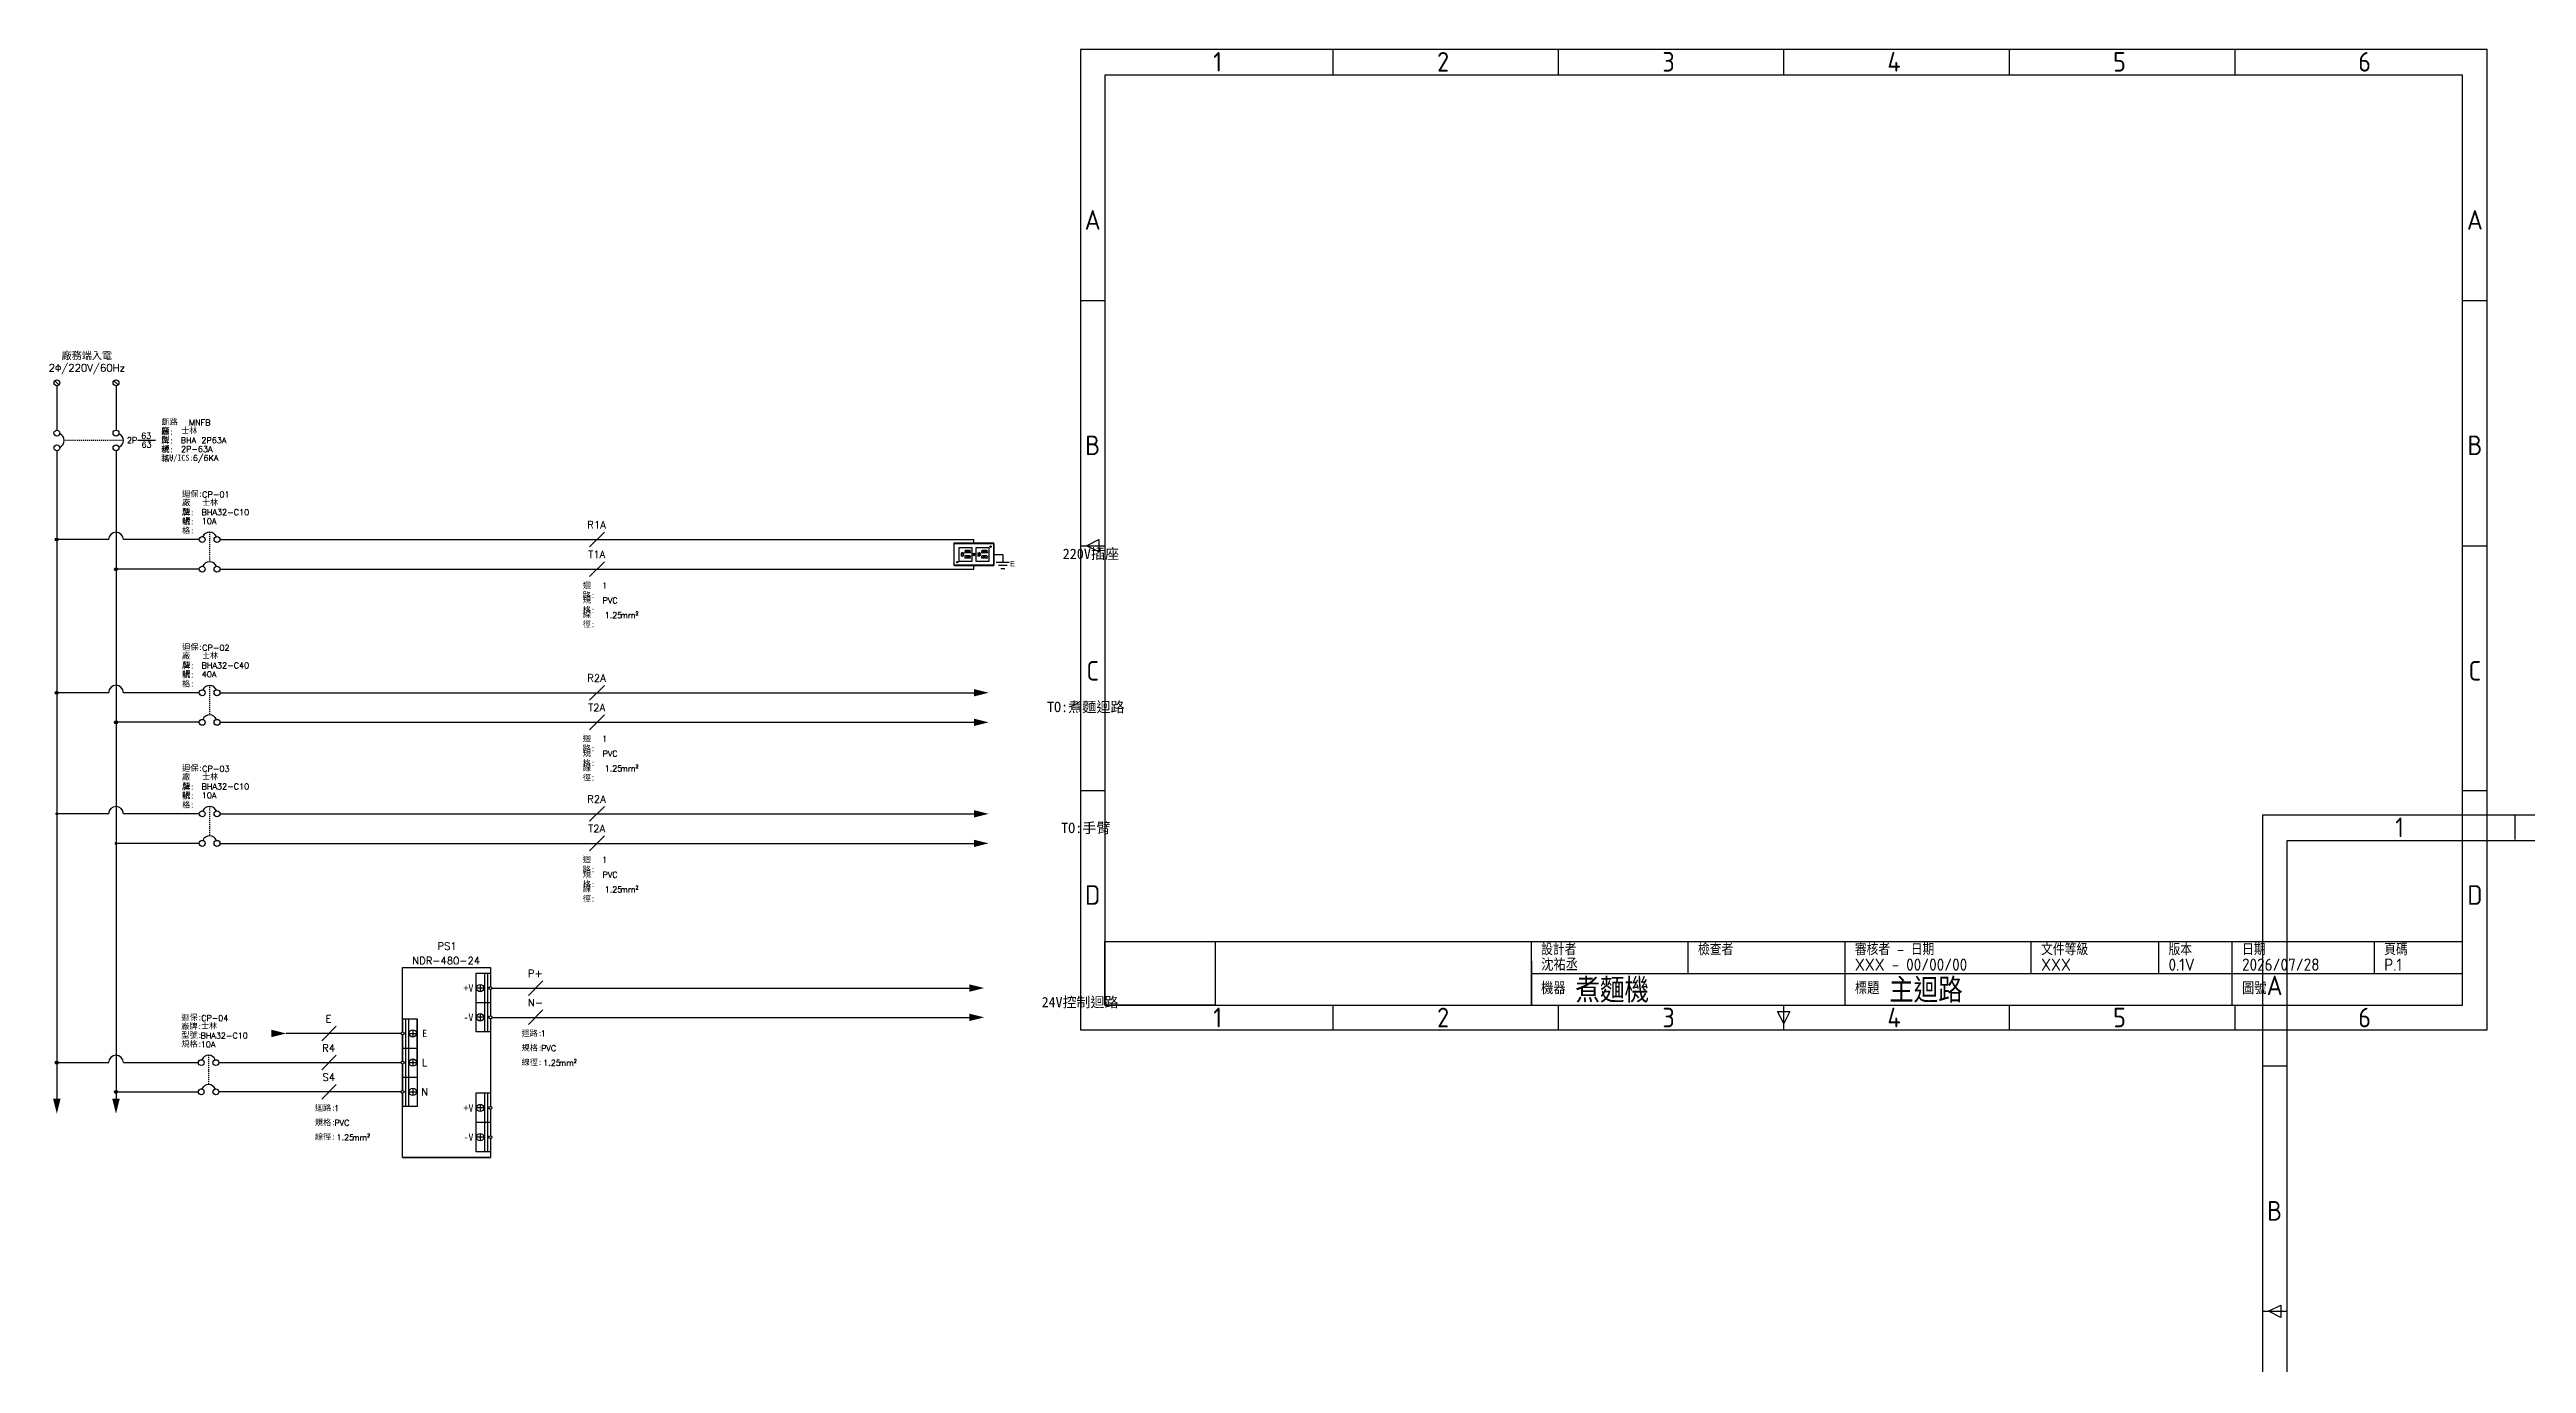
# Model space of a CAD drawing. Header units: millimetres. Extents: x -18 to 2429, y -1164 to 433.
# Drawn here: x 257.5 to 510.2, y -195.1 to -61 of the extents above; entities that cross this region are included whole.
import ezdxf
from ezdxf.enums import TextEntityAlignment as Align

# ---------------------------------------------------------------- set-up
doc = ezdxf.new("R2010")
doc.units = ezdxf.units.MM
doc.linetypes.add('DOT', pattern=[0.2, 0.1, -0.1])
for name, color, linetype in [('PARTTEXT', 7, 'Continuous'), ('商標', 7, 'Continuous'), ('圖框', 7, 'Continuous'), ('文字框', 7, 'Continuous'), ('電器元件', 7, 'Continuous')]:
    doc.layers.add(name, color=color, linetype=linetype)
doc.layers.add('視埠', color=1, linetype='Continuous', plot=False)
doc.styles.add('ISO Proportional', font='isocp.shx', dxfattribs={"bigfont": 'chineset.shx'})
doc.styles.get("Standard").update_dxf_attribs({"font": 'txt.shx', "bigfont": 'chineset.shx'})
doc.styles.add('型式1', font='PMingLiU.ttf', dxfattribs={"height": 0.0771})
picture_1 = doc.add_image_def('image1.jpg', size_in_pixel=(194, 112))

# ---------------------------------------------------------------- blocks, each defined once
blk = doc.blocks.new('A4橫式')
at = {"layer": '商標'}
for p, q in [((5, 18.25), (92, 18.25)), ((92, 14.25), (92, 5.25))]:
    blk.add_line(p, q, dxfattribs=at)
at = {"layer": '圖框'}
for p, q in [((51.5, 200.25), (51.5, 195.25)), ((97.5, 200.25), (97.5, 195.25)), ((143.5, 195.25), (143.5, 200.25)), ((189.5, 200.25), (189.5, 195.25)), ((235.5, 200.25), (235.5, 195.25)), ((5, 149), (0, 149)), ((287, 149), (282, 149)), ((0, 99), (5, 99)), ((1.25, 99), (3.75, 100.25)), ((3.75, 97.75), (1.25, 99)), ((3.75, 100.25), (3.75, 97.75)), ((282, 99), (287, 99)), ((5, 49), (0, 49)), ((287, 49), (282, 49)), ((51.5, 5.25), (51.5, 0.25)), ((97.5, 5.25), (97.5, 0.25)), ((143.5, 0.25), (143.5, 5.25)), ((189.5, 5.25), (189.5, 0.25)), ((235.5, 5.25), (235.5, 0.25)), ((142.25, 4), (144.75, 4)), ((143.5, 1.5), (142.25, 4)), ((144.75, 4), (143.5, 1.5))]:
    blk.add_line(p, q, dxfattribs=at)
blk.add_lwpolyline([(5, 195), (5, 5.25), (282, 5.25), (282, 195), (5, 195)], dxfattribs=at)
at = {"layer": '文字框', "color": 5}
for p, q in [((92, 18.25), (282, 18.25)), ((92, 5.25), (92, 18.25)), ((124, 11.75), (124, 18.25)), ((156, 11.75), (156, 18.25)), ((194, 11.75), (194, 18.25)), ((220, 11.75), (220, 18.25)), ((235, 11.75), (235, 18.25)), ((264, 11.75), (264, 18.25)), ((92, 11.75), (156, 11.75)), ((156, 5.25), (156, 11.75)), ((156, 11.75), (220, 11.75)), ((220, 11.75), (282, 11.75)), ((235, 5.25), (235, 11.75))]:
    blk.add_line(p, q, dxfattribs=at)
at = {"layer": '視埠'}
blk.add_lwpolyline([(287, 0.25), (287, 200.25), (0, 200.25), (0, 0.25)], close=True, dxfattribs=at)
at = {"layer": '圖框', "style": 'ISO Proportional'}
for s, p in [('1', (28, 197.75)), ('2', (74, 197.75)), ('3', (120, 197.75)), ('4', (166, 197.75)), ('5', (212, 197.75)), ('6', (262, 197.75)), ('A', (2.5, 165.5)), ('A', (284.5, 165.5)), ('B', (2.5, 119.5)), ('B', (284.5, 119.5)), ('C', (2.5, 73.5)), ('C', (284.5, 73.5)), ('D', (2.5, 27.75)), ('D', (284.5, 27.75)), ('1', (28, 2.75)), ('2', (74, 2.75)), ('3', (120, 2.75)), ('4', (166, 2.75)), ('5', (212, 2.75)), ('6', (262, 2.75))]:
    blk.add_text(s, height=4, dxfattribs=at).set_placement(p, align=Align.MIDDLE)
at = {"layer": '文字框', "style": 'ISO Proportional'}
for s, height, p in [('設計者', 2.4, (94, 16.66)), ('檢查者', 2.4, (126, 16.66)), ('審核者 - 日期', 2.4, (158, 16.66)), ('文件等級', 2.4, (196, 16.66)), ('版本', 2.4, (222, 16.66)), ('日期', 2.4, (237, 16.66)), ('頁碼', 2.4, (266, 16.66)), ('機器', 2.5, (94, 8.75)), ('標題', 2.5, (158, 8.75)), ('圖號', 2.5, (237, 8.75))]:
    blk.add_text(s, height=height, dxfattribs=at).set_placement(p, align=Align.MIDDLE_LEFT)
at = {"layer": '文字框', "style": 'ISO Proportional', "flags": 8}
for tag, p in [('DESIGNED_BY', (94, 13.78)), ('CHECKED_BY', (126, 13.78)), ('APPROVED_BY_DATE', (158, 13.78)), ('LEVELS', (196, 13.78)), ('EDITION', (222, 13.78)), ('DATE', (237, 13.78)), ('PAGE', (266, 13.78))]:
    blk.add_attdef(tag, text='', height=2.5, dxfattribs=at).set_placement(p, align=Align.MIDDLE_LEFT)
at = {"layer": '文字框', "color": 6, "style": 'ISO Proportional', "flags": 8}
for tag, height, p in [('MACHINE', 5, (101, 8.55)), ('TITLE', 5, (165, 8.55)), ('DRAWING_NUMBER', 3, (244, 8.55))]:
    blk.add_attdef(tag, text='', height=height, dxfattribs=at).set_placement(p, align=Align.MIDDLE_LEFT)
at = {"layer": '商標'}
image = blk.add_image(picture_1, insert=(5, 5.25), size_in_units=(22.52, 13), dxfattribs=at)
image.dxf.flags = 7
blk = doc.blocks.new('出入線節點')
blk.add_line((2128.6, 3724.5), (2142.7, 3710.4))
blk.add_circle((2135.7, 3717.5), 10)
blk = doc.blocks.new('NFB符號')
for centre in [(2121, 3538.6), (2121, 3488.6)]:
    blk.add_circle(centre, 10)
blk.add_arc((2121, 3513.6), 25, 293.07392, 66.92608)
blk = doc.blocks.new('A$C4A69094D')
at = {"layer": '電器元件'}
for p, q in [((0, 3.3), (2.8, 3.3)), ((0, 2.8), (2.8, 2.8)), ((2.8, 5.5), (2.8, 3.3)), ((2.8, 5.5), (3.3, 5.5)), ((2.8, 2.8), (2.8, 0.6)), ((2.8, 2.8), (2.8, 0.6)), ((2.8, 0.6), (3.3, 0.6)), ((3.3, 5.5), (3.3, 3.3)), ((3.3, 3.3), (6, 3.3)), ((3.3, 2.8), (3.3, 0.6)), ((3.3, 2.8), (3.3, 0.6)), ((3.3, 2.8), (6, 2.8))]:
    blk.add_line(p, q, dxfattribs=at)
blk.add_circle((3, 3), 3, dxfattribs=at)
blk = doc.blocks.new('插座')
for p, q in [((6100.1, -16928.5), (6050.1, -16928.5)), ((6050.1, -16928.5), (6050.1, -17018.5)), ((6060.1, -16939.5), (6060.1, -16969.5)), ((6066.6, -16944.1), (6066.6, -16954.9)), ((6071.3, -16964.4), (6078.9, -16964.4)), ((6071.6, -16944.1), (6071.6, -16954.9)), ((6072.5, -16963.5), (6077.7, -16963.5)), ((6078.6, -16944.1), (6078.6, -16954.9)), ((6080.4, -16946.5), (6080.4, -16952.5)), ((6081.9, -16946.5), (6081.9, -16952.5)), ((6083.6, -16944.1), (6083.6, -16954.9)), ((6100.1, -17018.5), (6100.1, -16928.5)), ((6050.1, -17018.5), (6100.1, -17018.5)), ((6060.1, -16977.5), (6060.1, -17007.5)), ((6066.6, -16982.1), (6066.6, -16992.9)), ((6071.3, -17002.4), (6078.9, -17002.4)), ((6071.6, -16982.1), (6071.6, -16992.9)), ((6072.5, -17001.5), (6077.7, -17001.5)), ((6078.6, -16982.1), (6078.6, -16992.9)), ((6080.4, -16984.5), (6080.4, -16990.5)), ((6081.9, -16984.5), (6081.9, -16990.5)), ((6083.6, -16982.1), (6083.6, -16992.9))]:
    blk.add_line(p, q)
at = {"linetype": 'Continuous'}
for p, q in [((6071.3, -16964.4), (6071.3, -16961.8)), ((6071.3, -16964.4), (6071.3, -16961.8)), ((6072.5, -16963.5), (6072.5, -16961.8)), ((6072.5, -16963.5), (6072.5, -16961.8)), ((6077.7, -16961.8), (6077.7, -16963.5)), ((6078.9, -16961.8), (6078.9, -16964.4)), ((6071.3, -17002.4), (6071.3, -16999.8)), ((6071.3, -17002.4), (6071.3, -16999.8)), ((6072.5, -17001.5), (6072.5, -16999.8)), ((6072.5, -17001.5), (6072.5, -16999.8)), ((6077.7, -16999.8), (6077.7, -17001.5)), ((6078.9, -16999.8), (6078.9, -17002.4))]:
    blk.add_line(p, q, dxfattribs=at)
for points in [[(6050.6, -16929), (6099.6, -16929), (6099.6, -17018), (6050.6, -17018)], [(6060.1, -16969.5), (6090.1, -16969.5), (6090.1, -16939.5), (6060.1, -16939.5)], [(6068.4, -16945.5), (6069.9, -16945.5), (6069.9, -16953.5), (6068.4, -16953.5)], [(6080.4, -16946.5), (6081.9, -16946.5), (6081.9, -16952.5), (6080.4, -16952.5)], [(6060.1, -17007.5), (6090.1, -17007.5), (6090.1, -16977.5), (6060.1, -16977.5)], [(6068.4, -16983.5), (6069.9, -16983.5), (6069.9, -16991.5), (6068.4, -16991.5)], [(6080.4, -16984.5), (6081.9, -16984.5), (6081.9, -16990.5), (6080.4, -16990.5)]]:
    blk.add_lwpolyline(points, close=True)
for centre in [(6057.6, -16936), (6092.6, -17011)]:
    blk.add_circle(centre, 1.65)
for centre, radius, start, end in [((6069.1, -16945.1), 2.7, 21.2999, 158.7001), ((6069.1, -16953.9), 2.7, 201.2999, 338.7001), ((6075.1, -16961.8), 3.84, 56.9129, 180), ((6075.1, -16961.8), 2.56, 56.9129, 180), ((6075.1, -16961.8), 2.56, 0, 56.9129), ((6075.1, -16961.8), 3.84, 0, 56.9129), ((6081.1, -16945.1), 2.7, 21.2999, 158.7001), ((6081.1, -16953.9), 2.7, 201.2999, 338.7001), ((6069.1, -16983.1), 2.7, 21.2999, 158.7001), ((6069.1, -16991.9), 2.7, 201.2999, 338.7001), ((6075.1, -16999.8), 3.84, 56.9129, 180), ((6075.1, -16999.8), 2.56, 56.9129, 180), ((6075.1, -16999.8), 2.56, 0, 56.9129), ((6075.1, -16999.8), 3.84, 0, 56.9129), ((6081.1, -16983.1), 2.7, 21.2999, 158.7001), ((6081.1, -16991.9), 2.7, 201.2999, 338.7001)]:
    blk.add_arc(centre, radius, start, end, dxfattribs=at)
blk.add_blockref('A$C4A69094D', (6072.1, -16976.5))
blk = doc.blocks.new('單路-6')
for p, q in [((14924.3, 2962.5), (14874.3, 2912.5)), ((14924.3, 2862.5), (14874.3, 2812.5))]:
    blk.add_line(p, q)
at = {"char_height": 20, "attachment_point": 1}
for s, insert, width in [('{\\fDFKai-SB|b0|i0|c136|p65;迴路\\fDFKai-SB|b0|i0|c0|p65;:}', (14851.1, 2793), 65.055), ('{\\fDFKai-SB|b0|i0|c136|p65;線徑\\fDFKai-SB|b0|i0|c0|p65;:}', (14851.1, 2694), 65.055), ('{\\fDFKai-SB|b0|i0|c136|p65;規格\\fDFKai-SB|b0|i0|c0|p65;:}', (14851.1, 2743.2), 65.055), (' mm²', (14978.2, 2691.6), 66.309)]:
    blk.add_mtext(s, dxfattribs=dict(at, insert=insert, width=width))
for tag, p in [('R0', (14897.9, 2987.4)), ('S0', (14898.5, 2887.4))]:
    blk.add_attdef(tag, text='', height=25).set_placement(p, align=Align.MIDDLE_CENTER)
for tag, p in [('480迴路二', (14916.9, 2771.7)), ('XLPE', (14917.9, 2721.6)), ('1.25', (14925.2, 2671.7))]:
    blk.add_attdef(tag, p, '', height=20)
blk = doc.blocks.new('迴路保護器')
at = {"linetype": 'DOT'}
blk.add_line((15066.8, 2962.5), (15066.8, 2862.5), dxfattribs=at)
at = {"rotation": 90}
for p in [(18580.4, 816.5), (18580.4, 716.5)]:
    blk.add_blockref('NFB符號', p, dxfattribs=at)
at = {"char_height": 20, "attachment_point": 1}
for s, insert, width in [('{\\fDFKai-SB|b0|i0|c136|p65;迴保:}', (14973.5, 3102.3), 187.632), ('{\\fDFKai-SB|b0|i0|c136|p65;廠牌\\fDFKai-SB|b0|i0|c0|p65;:}', (14973.5, 3072.3), 65.055), ('{\\fDFKai-SB|b0|i0|c136|p65;規格\\fDFKai-SB|b0|i0|c0|p65;:}', (14973.5, 3011.5), 65.055), ('{\\fDFKai-SB|b0|i0|c136|p65;型號\\fDFKai-SB|b0|i0|c0|p65;:}', (14973.5, 3041.9), 65.055)]:
    blk.add_mtext(s, dxfattribs=dict(at, insert=insert, width=width))
for tag, p in [('CP-01', (15041.7, 3079.8)), ('士林', (15041.5, 3051.4)), ('BHA32-C5', (15039.4, 3019.8)), ('5A', (15040.4, 2989.9))]:
    blk.add_attdef(tag, p, '', height=20)
blk = doc.blocks.new('三路-6')
for p, q in [((15420.4, 3062.5), (15370.4, 3012.5)), ((15420.4, 2962.5), (15370.4, 2912.5)), ((15420.4, 2862.5), (15370.4, 2812.5))]:
    blk.add_line(p, q)
at = {"char_height": 20, "attachment_point": 1}
for s, insert, width in [('{\\fDFKai-SB|b0|i0|c136|p65;迴路\\fDFKai-SB|b0|i0|c0|p65;:}', (15347.2, 2793), 65.055), ('{\\fDFKai-SB|b0|i0|c136|p65;規格\\fDFKai-SB|b0|i0|c0|p65;:}', (15347.2, 2743.2), 65.055), ('{\\fDFKai-SB|b0|i0|c136|p65;線徑\\fDFKai-SB|b0|i0|c0|p65;:}', (15347.2, 2694), 65.055), (' mm²', (15474.3, 2691.6), 66.309)]:
    blk.add_mtext(s, dxfattribs=dict(at, insert=insert, width=width))
for tag, p in [('E', (15394, 3087.4)), ('R0', (15394, 2987.4)), ('S0', (15394.6, 2887.4))]:
    blk.add_attdef(tag, text='', height=25).set_placement(p, align=Align.MIDDLE_CENTER)
for tag, p in [('480迴路二', (15413.1, 2771.7)), ('XLPE', (15414, 2721.6)), ('1.25', (15421.3, 2671.7))]:
    blk.add_attdef(tag, p, '', height=20)
blk = doc.blocks.new('DC-POWER-SUPPLIES')
for p, q in [((16374.2, 3242.5), (16324.2, 3242.5)), ((16354.2, 3242.5), (16354.2, 3042.5)), ((16364.2, 3242.5), (16364.2, 3042.5)), ((16374.2, 3142.5), (16324.2, 3142.5)), ((16349.2, 3192.5), (16329.2, 3192.5)), ((16349.2, 3192.5), (16329.2, 3192.5)), ((16339.2, 3202.5), (16339.2, 3182.5)), ((16339.2, 3202.5), (16339.2, 3182.5)), ((16084.2, 3087.5), (16084.2, 2787.5)), ((16094.2, 3087.5), (16094.2, 2787.5)), ((16349.2, 3092.5), (16329.2, 3092.5)), ((16349.2, 3092.5), (16329.2, 3092.5)), ((16339.2, 3102.5), (16339.2, 3082.5)), ((16339.2, 3102.5), (16339.2, 3082.5)), ((16074.2, 2987.5), (16124.2, 2987.5)), ((16099.2, 3037.5), (16119.2, 3037.5)), ((16109.2, 3047.5), (16109.2, 3027.5)), ((16374.2, 3042.5), (16324.2, 3042.5)), ((16374.2, 3042.5), (16324.2, 3042.5)), ((16074.2, 2887.5), (16124.2, 2887.5)), ((16099.2, 2937.5), (16119.2, 2937.5)), ((16109.2, 2947.5), (16109.2, 2927.5)), ((16099.2, 2837.5), (16119.2, 2837.5)), ((16109.2, 2847.5), (16109.2, 2827.5)), ((16374.2, 2832.5), (16324.2, 2832.5)), ((16354.2, 2832.5), (16354.2, 2632.5)), ((16364.2, 2832.5), (16364.2, 2632.5)), ((16374.2, 2732.5), (16324.2, 2732.5)), ((16349.2, 2782.5), (16329.2, 2782.5)), ((16339.2, 2792.5), (16339.2, 2772.5)), ((16374.2, 2632.5), (16324.2, 2632.5)), ((16349.2, 2682.5), (16329.2, 2682.5)), ((16339.2, 2692.5), (16339.2, 2672.5)), ((16074.2, 2612.5), (16374.2, 2612.5))]:
    blk.add_line(p, q)
for points in [[(16074.2, 3042.5), (16074.2, 3262.5)], [(16074.2, 3262.5), (16374.2, 3262.5), (16374.2, 3197.5)], [(16324.2, 3242.5), (16324.2, 3242.5), (16324.2, 3042.5)], [(16374.2, 3187.5), (16374.2, 3097.5)], [(16074.2, 3087.5), (16074.2, 3042.5), (16074.2, 3087.5), (16124.2, 3087.5), (16124.2, 2787.5), (16074.2, 2787.5), (16074.2, 2832.5), (16074.2, 2787.5)], [(16124.2, 2937.5), (16124.2, 3087.5), (16124.2, 2787.5)], [(16374.2, 3087.5), (16374.2, 2787.5)], [(16074.2, 2942.5), (16074.2, 3032.5)], [(16074.2, 2942.5), (16074.2, 3032.5)], [(16074.2, 2842.5), (16074.2, 2932.5)], [(16074.2, 2842.5), (16074.2, 2932.5)], [(16374.2, 2677.5), (16374.2, 2612.5), (16074.2, 2612.5), (16074.2, 2832.5)], [(16324.2, 2832.5), (16324.2, 2832.5), (16324.2, 2632.5)], [(16374.2, 2777.5), (16374.2, 2687.5)]]:
    blk.add_lwpolyline(points)
for points in [[(16074.2, 2942.5), (16074.2, 3032.5)], [(16074.2, 2842.5), (16074.2, 2932.5)]]:
    blk.add_lwpolyline(points, close=True)
for centre, radius in [((16339.2, 3192.5), 12.5), ((16339.2, 3192.5), 12.5), ((16374.2, 3192.5), 5), ((16374.2, 3192.5), 5), ((16109.2, 3037.5), 12.5), ((16339.2, 3092.5), 12.5), ((16339.2, 3092.5), 12.5), ((16374.2, 3092.5), 5), ((16374.2, 3092.5), 5), ((16074.2, 3037.5), 5), ((16074.2, 2937.5), 5), ((16109.2, 2937.5), 12.5), ((16074.2, 2837.5), 5), ((16109.2, 2837.5), 12.5), ((16339.2, 2782.5), 12.5), ((16374.2, 2782.5), 5), ((16339.2, 2682.5), 12.5), ((16374.2, 2682.5), 5)]:
    blk.add_circle(centre, radius)
at = {"char_height": 25, "attachment_point": 5}
for s, insert in [('{\\fDFKai-SB|b0|i0|c136|p65;+V}', (16299.2, 3192.5)), ('{\\fDFKai-SB|b0|i0|c136|p65;+V}', (16299.2, 3192.5)), ('{\\fDFKai-SB|b0|i0|c136|p65;E}', (16149.2, 3037.5)), ('{\\fDFKai-SB|b0|i0|c136|p65;-V}', (16299.2, 3092.5)), ('{\\fDFKai-SB|b0|i0|c136|p65;-V}', (16299.2, 3092.5)), ('L', (16149.2, 2937.5)), ('N', (16149.2, 2837.5)), ('{\\fDFKai-SB|b0|i0|c136|p65;+V}', (16299.2, 2782.5)), ('{\\fDFKai-SB|b0|i0|c136|p65;-V}', (16299.2, 2682.5))]:
    blk.add_mtext_dynamic_manual_height_columns(s, width=25, gutter_width=125, heights=[0], dxfattribs=dict(at, insert=insert))
for tag, p in [('DC-POWER-SUPPLIES-1', (16226, 3336.3)), ('DC24V-240W', (16223, 3286.3))]:
    blk.add_attdef(tag, text='', height=25).set_placement(p, align=Align.MIDDLE)
blk = doc.blocks.new('NFB標示')
at = {"lineweight": -3}
blk.add_line((2409.1, 3573), (2469.1, 3573), dxfattribs=at)
blk.add_blockref('NFB符號', (214.7, 58.9))
at = {"char_height": 20, "attachment_point": 1}
for s, insert, width in [('{\\fDFKai-SB|b0|i0|c136|p65;廠牌\\fDFKai-SB|b0|i0|c0|p65;:}', (2489.1, 3615.5), 65.055), ('{\\fDFKai-SB|b0|i0|c136|p65;斷路器:}', (2489.1, 3645.5), 91.112), ('{\\fDFKai-SB|b0|i0|c136|p65;規格\\fDFKai-SB|b0|i0|c0|p65;:}', (2489.1, 3554.7), 65.055), ('{\\fDFKai-SB|b0|i0|c136|p65;型號\\fDFKai-SB|b0|i0|c0|p65;:}', (2489.1, 3585.1), 65.055), ('{\\fDFKai-SB|b0|i0|c136|p65;ICU/ICS:}', (2489.1, 3523.8), 107.824)]:
    blk.add_mtext(s, dxfattribs=dict(at, insert=insert, width=width))
for tag, p in [('士林', (2557.1, 3594.6)), ('MNFB', (2583.1, 3623)), ('3P', (2372.6, 3563.2)), ('NV225-SN', (2555, 3563)), ('3P-200A', (2556, 3533.2)), ('60/50', (2596.1, 3503))]:
    blk.add_attdef(tag, p, '', height=20)
for tag, p in [('200', (2439.4, 3548.2)), ('100', (2438.3, 3578.2))]:
    blk.add_attdef(tag, text='', height=20).set_placement(p, align=Align.CENTER)

msp = doc.modelspace()

# ---------------------------------------------------------------- hatches: boundary and pattern name
h = msp.add_hatch(color=0)
h.dxf.hatch_style = 1
edge = h.paths.add_edge_path()
edge.add_arc((258.25, -111.04), 0.151, 0, 360)
h = msp.add_hatch(color=0)
h.dxf.hatch_style = 1
edge = h.paths.add_edge_path()
edge.add_arc((264.29, -114.06), 0.151, 0, 360)
h = msp.add_hatch(color=0)
h.dxf.hatch_style = 1
edge = h.paths.add_edge_path()
edge.add_arc((258.25, -126.66), 0.151, 0, 360)
h = msp.add_hatch(color=0)
h.dxf.hatch_style = 1
edge = h.paths.add_edge_path()
edge.add_arc((264.29, -129.68), 0.151, 0, 360)
h = msp.add_hatch(color=0)
h.dxf.hatch_style = 1
edge = h.paths.add_edge_path()
edge.add_arc((258.25, -139.02), 0.151, 0, 360)
h = msp.add_hatch(color=0)
h.dxf.hatch_style = 1
edge = h.paths.add_edge_path()
edge.add_arc((264.29, -142.04), 0.151, 0, 360)
h = msp.add_hatch(color=0)
h.dxf.hatch_style = 1
edge = h.paths.add_edge_path()
edge.add_arc((258.25, -164.4), 0.151, 0, 360)
h = msp.add_hatch(color=0)
h.dxf.hatch_style = 1
edge = h.paths.add_edge_path()
edge.add_arc((264.29, -167.38), 0.151, 0, 360)

# ---------------------------------------------------------------- linework, layer by layer
for p, q in [((258.25, -95.35), (258.25, -99.87)), ((264.29, -95.35), (264.29, -99.87)), ((258.25, -101.99), (258.25, -168.09)), ((264.29, -101.98), (264.29, -168.09)), ((263.54, -111.04), (258.25, -111.04)), ((272.78, -111.04), (265.04, -111.04)), ((274.89, -111.04), (351.8, -111.04)), ((353.84, -112.55), (354.75, -112.55)), ((354.09, -113.35), (355.4, -113.35)), ((354.32, -113.66), (355.21, -113.66)), ((354.75, -112.55), (354.75, -113.35)), ((272.78, -114.06), (264.29, -114.06)), ((274.89, -114.06), (351.8, -114.06)), ((354.56, -113.99), (354.95, -113.99)), ((263.54, -126.66), (258.25, -126.66)), ((272.78, -126.66), (265.04, -126.66)), ((274.89, -126.66), (351.8, -126.66)), ((272.78, -129.68), (264.29, -129.68)), ((274.89, -129.68), (351.8, -129.68)), ((263.54, -139.02), (258.25, -139.02)), ((272.78, -139.02), (265.04, -139.02)), ((274.89, -139.02), (351.8, -139.02)), ((272.78, -142.04), (264.29, -142.04)), ((274.89, -142.04), (351.8, -142.04)), ((302.62, -156.79), (351.35, -156.79)), ((293.38, -161.42), (281.64, -161.42)), ((302.62, -159.78), (351.35, -159.78)), ((258.25, -164.4), (262.03, -164.4)), ((262.03, -164.4), (263.54, -164.4)), ((265.04, -164.4), (272.69, -164.4)), ((274.78, -164.4), (293.38, -164.4)), ((264.29, -167.38), (272.69, -167.38)), ((293.38, -167.38), (274.78, -167.38))]:
    msp.add_line(p, q)
at = {"linetype": 'DOT'}
msp.add_line((265.04, -100.93), (259.01, -100.93), dxfattribs=at)
at = {"color": 0}
for p, q in [((351.8, -111.42), (351.8, -111.04)), ((351.8, -114.06), (351.8, -113.68))]:
    msp.add_line(p, q, dxfattribs=at)
for points in [[(351.8, -126.66, 0.754, 0, 0), (353.31, -126.66, 0, 0, 0)], [(351.8, -129.68, 0.754, 0, 0), (353.31, -129.68, 0, 0, 0)], [(351.8, -139.02, 0.754, 0, 0), (353.31, -139.02, 0, 0, 0)], [(351.8, -142.03, 0.754, 0, 0), (353.31, -142.03, 0, 0, 0)], [(280.15, -161.42, 0.746, 0, 0), (281.64, -161.42, 0, 0, 0)], [(258.25, -168.09, 0.754, 0, 0), (258.25, -169.6, 0, 0, 0)], [(264.29, -168.09, 0.754, 0, 0), (264.29, -169.6, 0, 0, 0)]]:
    msp.add_lwpolyline(points, format="xyseb")
for centre in [(258.25, -111.04), (264.29, -114.06), (258.25, -126.66), (264.29, -129.68), (258.25, -164.4), (264.29, -167.38)]:
    msp.add_circle(centre, 0.151)
for centre in [(264.29, -111.04), (264.29, -126.66), (264.29, -139.02), (264.29, -164.4)]:
    msp.add_arc(centre, 0.754, 0, 180)
at = {"layer": '電器元件'}
for points in [[(351.35, -156.79, 0.746, 0, 0), (352.84, -156.79, 0, 0, 0)], [(351.35, -159.78, 0.746, 0, 0), (352.84, -159.78, 0, 0, 0)]]:
    msp.add_lwpolyline(points, format="xyseb", dxfattribs=at)

# ---------------------------------------------------------------- block references
at = {"linetype": 'ByBlock'}
ref = msp.add_blockref('A4橫式', (362.67, -161.17, -1334.74), dxfattribs=dict(at, xscale=0.5, yscale=0.5, zscale=0.5))
ref.add_attrib('EDITION', '0.1V', dxfattribs={"layer": '文字框', "height": 1.25, "style": 'ISO Proportional'}).set_placement((473.67, -154.4, -1334.74), align=Align.MIDDLE_LEFT)
ref.add_attrib('TITLE', '主迴路', dxfattribs={"layer": '文字框', "color": 6, "height": 2.5, "style": 'ISO Proportional'}).set_placement((445.17, -157.02, -1334.74), align=Align.MIDDLE_LEFT)
ref.add_attrib('DATE', '2026/07/28', dxfattribs={"layer": '文字框', "height": 1.25, "style": 'ISO Proportional'}).set_placement((481.17, -154.4, -1334.74), align=Align.MIDDLE_LEFT)
ref.add_attrib('APPROVED_BY_DATE', 'XXX - 00/00/00', dxfattribs={"layer": '文字框', "height": 1.25, "style": 'ISO Proportional'}).set_placement((441.67, -154.4, -1334.74), align=Align.MIDDLE_LEFT)
ref.add_attrib('DESIGNED_BY', '沈祐丞', dxfattribs={"layer": '文字框', "height": 1.25, "style": 'ISO Proportional'}).set_placement((409.67, -154.4, -1334.74), align=Align.MIDDLE_LEFT)
ref.add_attrib('MACHINE', '煮麵機', dxfattribs={"layer": '文字框', "color": 6, "height": 2.5, "style": 'ISO Proportional'}).set_placement((413.17, -157.02, -1334.74), align=Align.MIDDLE_LEFT)
ref.add_attrib('LEVELS', 'XXX', dxfattribs={"layer": '文字框', "height": 1.25, "style": 'ISO Proportional'}).set_placement((460.67, -154.4, -1334.74), align=Align.MIDDLE_LEFT)
ref.add_attrib('PAGE', 'P.1', dxfattribs={"layer": '文字框', "height": 1.25, "style": 'ISO Proportional'}).set_placement((495.67, -154.4, -1334.74), align=Align.MIDDLE_LEFT)
at = {"xscale": 0.03017737421147562, "yscale": 0.03017737421147562, "zscale": 0.03017737421147562}
for name, p in [('出入線節點', (193.81, -207.23)), ('出入線節點', (199.84, -207.23)), ('NFB符號', (194.25, -206.96))]:
    msp.add_blockref(name, p, dxfattribs=at)
for name, p, xscale, yscale, zscale, values in [('NFB標示', (194.03, -208.39), 0.03008135678518721, 0.03008135678518721, 0.03008135678518721, {'3P': '2P', '200': '63', '100': '63', 'MNFB': 'MNFB', 'NV225-SN': 'BHA 2P63A', '3P-200A': '2P-63A', '60/50': '6/6KA', '士林': '士林'}), ('迴路保護器', (-180.84, -199.68), 0.03017737421147562, 0.03017737421147562, 0.03017737421147562, {'CP-01': 'CP-01', '士林': '士林', '5A': '10A', 'BHA32-C5': 'BHA32-C10'}), ('單路-6', (-136.27, -199.68), 0.03017737421147562, 0.03017737421147562, 0.03017737421147562, {'1.25': '1.25', 'XLPE': 'PVC', 'S0': 'T1A', 'R0': 'R1A', '480迴路二': '1'}), ('迴路保護器', (-180.84, -215.31), 0.03017737421147562, 0.03017737421147562, 0.03017737421147562, {'CP-01': 'CP-02', '士林': '士林', '5A': '40A', 'BHA32-C5': 'BHA32-C40'}), ('單路-6', (-136.27, -215.31), 0.03017737421147562, 0.03017737421147562, 0.03017737421147562, {'1.25': '1.25', 'XLPE': 'PVC', 'S0': 'T2A', 'R0': 'R2A', '480迴路二': '1'}), ('迴路保護器', (-180.84, -227.66), 0.03017737421147562, 0.03017737421147562, 0.03017737421147562, {'CP-01': 'CP-03', '士林': '士林', '5A': '10A', 'BHA32-C5': 'BHA32-C10'}), ('單路-6', (-136.27, -227.66), 0.03017737421147562, 0.03017737421147562, 0.03017737421147562, {'1.25': '1.25', 'XLPE': 'PVC', 'S0': 'T2A', 'R0': 'R2A', '480迴路二': '1'}), ('DC-POWER-SUPPLIES', (-185.89, -252.01), 0.0298254676034029, 0.0298254676034029, 0.0298254676034029, {'DC24V-240W': 'NDR-480-24', 'DC-POWER-SUPPLIES-1': 'PS1'}), ('單路-6', (-137.28, -244.4), 0.0298254676034029, 0.0298254676034029, 0.0298254676034029, {'1.25': '1.25', 'XLPE': 'PVC', 'S0': 'N-', 'R0': 'P+', '480迴路二': '1'}), ('迴路保護器', (-175.64, -252.01), 0.0298254676034029, 0.0298254676034029, 0.0298254676034029, {'CP-01': 'CP-04', '士林': '士林', '5A': '10A', 'BHA32-C5': 'BHA32-C10'}), ('三路-6', (-173.16, -252.01), 0.0298254676034029, 0.0298254676034029, 0.0298254676034029, {'E': 'E', '480迴路二': '1', 'R0': 'R4', 'S0': 'S4', 'XLPE': 'PVC', '1.25': '1.25'})]:
    msp.add_blockref(name, p, dxfattribs=dict(xscale=xscale, yscale=yscale, zscale=zscale)).add_auto_attribs(values)
at = {"color": 0, "xscale": 0.04526606131721343, "yscale": 0.04526606131721343, "zscale": 0.04526606131721343, "rotation": 270}
msp.add_blockref('插座', (1120.13, 162.45), dxfattribs=at)
at = {"linetype": 'ByBlock'}
ref = msp.add_blockref('A4橫式', (483.24, -239.27, -2669.47), dxfattribs=dict(at, xscale=0.5, yscale=0.5, zscale=0.5))
ref.add_attrib('EDITION', '0.1V', dxfattribs={"layer": '文字框', "height": 1.25, "style": 'ISO Proportional'}).set_placement((594.24, -232.5, -2669.47), align=Align.MIDDLE_LEFT)
ref.add_attrib('TITLE', '主迴路', dxfattribs={"layer": '文字框', "color": 6, "height": 2.5, "style": 'ISO Proportional'}).set_placement((565.74, -235.12, -2669.47), align=Align.MIDDLE_LEFT)
ref.add_attrib('DATE', '2026/07/28', dxfattribs={"layer": '文字框', "height": 1.25, "style": 'ISO Proportional'}).set_placement((601.74, -232.5, -2669.47), align=Align.MIDDLE_LEFT)
ref.add_attrib('APPROVED_BY_DATE', 'XXX - 00/00/00', dxfattribs={"layer": '文字框', "height": 1.25, "style": 'ISO Proportional'}).set_placement((562.24, -232.5, -2669.47), align=Align.MIDDLE_LEFT)
ref.add_attrib('DESIGNED_BY', '沈祐丞', dxfattribs={"layer": '文字框', "height": 1.25, "style": 'ISO Proportional'}).set_placement((530.24, -232.5, -2669.47), align=Align.MIDDLE_LEFT)
ref.add_attrib('MACHINE', '煮麵機', dxfattribs={"layer": '文字框', "color": 6, "height": 2.5, "style": 'ISO Proportional'}).set_placement((533.74, -235.12, -2669.47), align=Align.MIDDLE_LEFT)
ref.add_attrib('LEVELS', 'XXX', dxfattribs={"layer": '文字框', "height": 1.25, "style": 'ISO Proportional'}).set_placement((581.24, -232.5, -2669.47), align=Align.MIDDLE_LEFT)
ref.add_attrib('PAGE', 'P.2', dxfattribs={"layer": '文字框', "height": 1.25, "style": 'ISO Proportional'}).set_placement((616.24, -232.5, -2669.47), align=Align.MIDDLE_LEFT)

# ---------------------------------------------------------------- texts
for s, width, insert, char_height, attachment_point in [('\\pxqc;{\\fPMingLiU|b0|i0|c136|p18;廠務端入電^J}2Φ/220V/60Hz', 8.4981, (257.06, -91.89), 0.7544, 1), ('\\pxt4;{\\fDFKai-SB|b1|i0|c136|p65;220V插座}', 8.0348, (363.74, -112.55), 1.0562, 5), ('\\pxqc,t4;{\\fDFKai-SB|b1|i0|c136|p65;TO:煮麵迴路}', 19.9149, (363.22, -128.17), 1.0562, 5), ('\\pxqc,t4;{\\fDFKai-SB|b1|i0|c136|p65;TO:手臂}', 19.9149, (363.22, -140.52), 1.0562, 5)]:
    msp.add_mtext_dynamic_manual_height_columns(s, width=width, gutter_width=3.77, heights=[0], dxfattribs=dict(insert=insert, char_height=char_height, attachment_point=attachment_point))
at = {"layer": 'PARTTEXT', "style": '型式1'}
msp.add_text('E', height=0.541, dxfattribs=at).set_placement((355.49, -113.77))
at = {"layer": '電器元件', "insert": (362.63, -158.28), "char_height": 1.0439, "attachment_point": 5}
msp.add_mtext_dynamic_manual_height_columns('{\\fDFKai-SB|b1|i0|c136|p65;24V控制迴路}', width=11.6219, gutter_width=3.73, heights=[0], dxfattribs=at)

doc.saveas('drawing.dxf')
